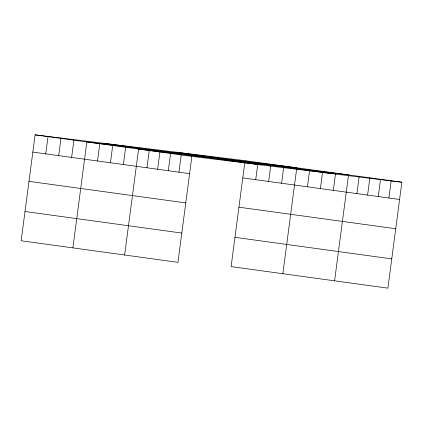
<?xml version="1.0" encoding="UTF-8"?>
<svg xmlns="http://www.w3.org/2000/svg" width="423" height="423" viewBox="0 0 423 423"><rect width="100%" height="100%" fill="white"/><g stroke="black" fill="none" stroke-linecap="round" stroke-linejoin="round"><path stroke-width="0.63" d="M245.054 160.666L35.098 134.842L21.15 240.772L177.946 262.334L191.894 156.399L401.85 182.228L387.902 288.158L231.106 266.601L245.054 160.666L401.85 182.228M45.763 153.866L48.032 136.618M58.697 155.648L60.97 138.395M71.63 157.425L73.903 140.177M72.893 247.889L86.837 141.954L296.798 167.783L282.85 273.718M97.502 160.983L99.775 143.73M110.44 162.76L112.708 145.512M123.373 164.542L125.647 147.289M124.637 255L138.58 149.07L348.541 174.895L334.593 280.83M146.971 167.783L149.245 150.535M157.636 169.248L159.905 152M168.296 170.718L170.569 153.464M178.961 172.182L181.229 154.934M255.719 179.696L257.993 162.448M268.653 181.478L270.926 164.224M281.591 183.254L283.859 166.001M307.463 186.813L309.731 169.56M320.396 188.589L322.67 171.341M333.335 190.366L335.603 173.118M356.933 193.612L359.201 176.365M367.592 195.077L369.866 177.829M378.257 196.542L380.526 179.294M388.917 198.012L391.19 180.758M175.767 152.143L332.563 173.705M104.381 143.365L261.176 164.922M35.098 134.842L191.894 156.399M242.786 177.919L399.576 199.476M32.825 152.09L189.62 173.647M238.932 207.185L395.727 228.743M28.97 181.356L185.766 202.913M234.961 237.335L391.756 258.892M25.005 211.511L181.8 233.068"/></g></svg>
